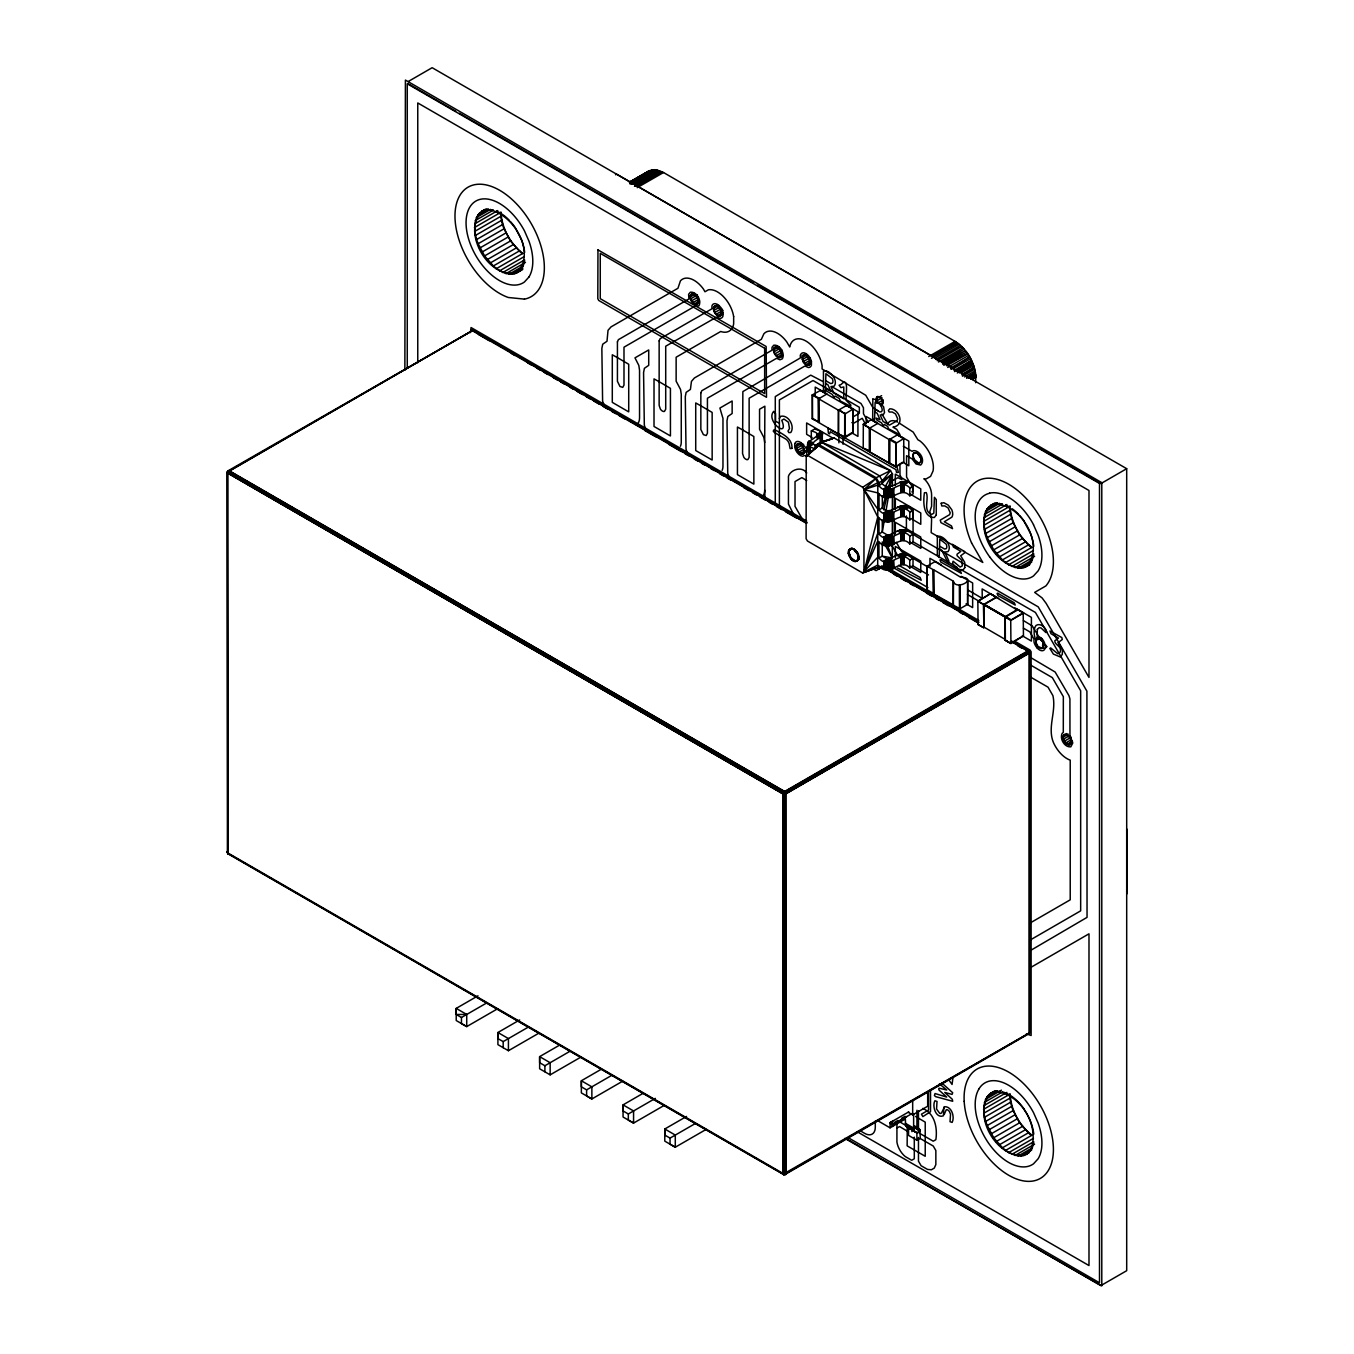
<?xml version="1.0" encoding="UTF-8"?>
<svg xmlns="http://www.w3.org/2000/svg" width="1354" height="1354" viewBox="0 0 1354 1354"><rect width="100%" height="100%" fill="white"/><g stroke="black" fill="none" stroke-linecap="round" stroke-linejoin="round"><path stroke-width="1.5" d="M497.544 1008.798L466.724 1026.603L461.46 1023.573L461.46 1017.497L456.213 1014.468L456.213 1008.391L477.979 995.816M818.628 398.668L818.899 422.33L812.4 418.86L812.298 394.911L820.541 390.375L826.685 394.116L818.679 398.804L838.363 410.194L838.329 433.872L818.645 422.482L818.544 398.668L812.298 394.911M819.525 398.313L812.417 394.776L812.4 418.86L819.492 421.991L818.645 422.482M818.391 422.33L818.425 398.651M838.363 410.194L846.453 405.574L852.935 409.128L845.082 413.901L844.811 437.579L852.935 432.874L851.48 432.942M845.048 437.579L845.302 413.833L838.617 410.042L838.583 434.025L844.676 437.562L844.71 413.867L839.192 409.703M851.514 409.263L852.969 409.348L852.817 433.145L852.935 409.128L820.185 390.358M863.209 448.191L863.327 424.174L869.843 428.05L869.81 451.728L863.26 447.937M869.522 451.745L869.336 428.033L863.192 424.445L871.333 419.74L877.595 423.514L869.59 428.186L889.273 439.593L889.239 463.271L869.556 451.864L869.708 428.067M877.714 557.306L877.815 482.718L875.564 478.808L818.493 445.754L806.222 456.112L806.104 538.689L807.441 541.008L862.583 572.945L877.697 567.512L877.714 557.306L862.583 572.945L877.697 567.512L863.937 572.183L864.055 489.606L862.718 487.288L807.576 455.35L806.222 456.112L809.557 453.895M878.949 568.968L878.949 565.837C889.053 578.733 900.156 556.883 909.736 567.986L909.753 560.184C900.156 549.064 889.07 570.931 878.966 558.034L878.983 541.769C889.053 554.48 900.224 532.951 909.77 543.919L913.053 542.006L913.07 513.945L911.834 510.272A4.671 2.708 60 0 0 907.739 507.902L906.825 508.698M909.77 543.919L909.77 536.116C900.19 524.997 889.104 546.864 879 533.967L879.017 517.702C889.087 530.413 900.241 508.884 909.786 519.851L913.087 517.956L913.104 510.153C902.847 496.579 891.914 517.736 882.317 508.004L882.334 495.801M909.786 519.851L909.803 512.049C900.258 501.082 889.104 522.627 879.034 509.899L879.034 493.635C889.104 506.311 900.275 484.834 909.82 495.784L913.121 493.888L913.138 486.086C902.881 472.512 891.947 493.668 882.351 483.937L882.351 480.805L879.474 475.813L821.167 442.047L814.99 445.601L814.99 448.733C792.987 441.979 831.458 436.09 811.317 430.927L814.617 429.032C837.212 435.497 802.956 441.455 816.648 445.889M882.266 541.905L882.249 556.139L878.966 558.034M882.3 519.868L882.283 532.071L879 533.967M903.71 462.154L895.789 466.961L889.493 463.423L889.476 439.61L895.993 443.283L903.846 438.527L897.245 434.989L889.273 439.593M889.578 463.068L889.612 439.39M888.952 559.964L892.303 557.983L892.32 545.374M892.337 534.864L892.354 520.156M892.354 511.761L892.388 497.053M892.388 486.543L892.404 473.951L890.458 470.6L834.064 437.934L821.167 442.047L890.458 470.6L882.351 480.805L879.051 482.718L879.051 485.849C889.172 498.729 900.258 476.879 909.837 487.999L909.82 495.784M896.043 466.91L896.213 443.215L895.789 466.961L895.874 442.436L890.103 439.102M871.553 419.825L903.744 438.459L903.846 462.273M927.693 1092.035L927.676 1106.218L912.664 1114.901L912.681 1100.7M806.713 522.779L473.274 330.291L471.023 330.63L473.612 330.393L807.052 522.898M733.665 316.599L733.648 324.012A23.289 13.438 60 0 1 720.717 331.493L676.137 357.219L676.137 381.168L680.537 389.478L681.265 394.369L681.265 441.963A15.029 8.683 60 0 1 680.419 446.261M808.05 451.17L808.152 442.318C805.376 447.514 811.503 462.526 810.064 445.889L813.365 443.977L809.303 445.348L809.303 453.15M808.456 452.185L808.693 441.319M809.675 453.421L809.692 445.618L813.365 443.977M811.3 438.73L811.317 430.927M817.054 438.154L817.071 434.262L820.372 432.349M820.355 443.892L820.372 438.053L817.071 436.14M821.116 437.528L821.116 443.367L820.744 437.782M821.455 441.133L821.455 437.24M821.726 442.758L821.743 433.5L822.149 441.963L822.284 434.482L817.647 434.837L821.996 433.822L821.98 442.436M822.149 441.963L822.166 434.177L817.647 434.837M822.352 442.995L822.284 434.482M883.874 568.68L883.891 560.894C892.963 558.305 903.727 548.184 913.036 558.288L913.019 566.074L909.736 567.986M883.908 544.613L883.925 536.827C889.629 535.625 894.672 531.699 900.596 529.837C908.449 528.669 914.221 536.167 920.872 538.858L1038.23 606.88L1086.907 691.183L1087.042 917.369L1030.648 950.406M883.942 520.562L883.959 512.76L887.242 510.864L884.873 513.2L884.856 520.985L884.399 512.98L887.242 510.864M883.976 496.495L883.993 488.692L887.276 486.797L884.907 489.132L884.89 496.918L884.433 488.912L887.276 486.797M884.314 568.9L884.331 561.098L887.175 558.982L882.249 556.139L892.303 557.983L887.293 545.019M884.788 569.12L884.805 561.335L887.175 558.982M885.279 569.306L885.296 561.521L887.682 559.185M885.313 545.239L885.33 537.453L887.716 535.118M885.347 521.188L885.364 513.386L887.75 511.05M885.381 497.121L885.398 489.319L887.767 486.983M886.464 569.611L886.481 561.808L888.224 559.354L887.632 569.797L887.022 561.927L888.224 559.354M887.005 569.729L887.022 561.927M887.039 545.662L887.056 537.86L888.258 535.287L887.665 545.73L887.056 537.86M887.073 521.595L887.09 513.809L888.292 511.22L887.699 521.662M887.107 497.527L887.124 489.742L888.326 487.152L887.733 497.612M888.275 521.713L888.918 511.253M888.309 497.646L888.952 487.186M888.833 545.78L888.85 537.995L889.46 545.764M888.867 521.713L888.884 513.928L889.493 521.696M888.901 497.646L889.527 489.826M890.729 497.51L890.746 489.708L889.527 487.135L890.153 497.612L890.746 489.708M891.22 569.611L891.237 561.808M891.254 545.544L891.27 537.758M891.287 521.476L891.304 513.691M891.321 497.409L891.338 489.623L889.527 487.135M891.846 497.29L892.404 489.319M891.761 569.492L892.303 561.521M891.795 545.425L892.337 537.453M891.829 521.358L892.371 513.386M890.475 558.965L893.268 561.115L892.811 569.137M890.509 534.898L893.301 537.047L892.828 545.07M893.369 488.912L892.895 496.935M893.826 520.545L893.843 512.743M893.86 496.478L893.877 488.676M900.799 516.517L900.816 508.732L897.516 506.819M900.833 492.45L900.85 484.664M901.189 556.629L901.172 564.432L900.732 556.849L897.448 554.937M901.256 508.512L901.239 516.297L901.849 505.651L902.424 516.111M901.29 484.444L901.273 492.23L901.882 481.601L902.458 492.044M901.764 564.279L901.781 553.786L902.356 556.443L902.356 564.246L900.562 553.904M901.815 540.229L901.815 529.719L902.39 540.178M903.981 564.652L903.998 556.866L907.298 554.954M904.015 540.584L904.032 532.799L907.332 530.886M904.049 516.517L904.066 508.732L907.366 506.819M908.568 1128.187L908.551 1135.397L916.895 1140.237L916.912 1133.01L905.691 1125.834L905.251 1117.27M911.902 1131.656L911.902 1128.051M913.611 1114.173L913.645 1129.473L914.712 1131.504M916.963 1110.246L916.929 1126.122L913.595 1128.051L905.251 1123.211M917.064 1127.408L919.975 1129.811L920.246 1138.308L916.895 1140.237M1005.345 639.545L1005.243 617.187L1017.345 610.112L990.316 593.729L977.842 601.176L978.062 624.465M996.324 597.165L983.613 604.51L983.816 627.799L977.774 624.296L983.579 627.697M984.155 627.224L983.935 604.696L995.918 597.689M1017.429 609.435L1023.489 612.939L1017.429 609.435L1004.956 616.865L1004.888 640.002L1010.93 643.505L1023.455 635.94L1023.201 612.77L1010.727 620.217L1010.93 643.505L1004.888 640.002L1010.693 643.404M877.764 1120.706L890.069 1127.831L890.086 1122.635L892.591 1121.197L892.574 1126.376L890.086 1122.635L908.839 1111.854M902.458 481.601L902.458 484.241L903.05 481.601M902.373 553.786L902.356 556.443L902.932 553.786M902.407 529.719L902.39 532.376L902.966 529.719M902.441 505.668L902.424 508.309L903.016 505.668M764.688 442.538L764.875 406.183L759.56 409.246L759.56 429.336L763.961 437.647L764.688 442.538L764.875 498.272M808.05 450.831L808.101 442.673L812.789 442.673L808.473 441.624L808.253 451.864L808.067 443.367L812.688 443.012L808.101 442.673M899.547 1121.738L907.248 1126.325L907.146 1145.856L925.222 1156.282L925.222 1122.144L915.592 1116.475M914.288 1137.191L914.305 1158.77L911.699 1160.276L905.284 1156.587A15.08 8.699 60 0 1 896.923 1142.116L896.923 1122.652M918.469 1137.495L918.469 1161.19L921.092 1165.709L927.507 1169.416L931.332 1169.788L934.277 1168.096L935.851 1164.575L935.851 1150.528L933.244 1146.026L920.195 1138.511M952.928 1077.818L952.065 1084.469L948.832 1079.883M918.452 1110.805L918.469 1132.672M888.85 559.371L888.207 569.848L887.632 561.995L888.85 559.371L888.799 569.848L889.426 562.028L890.035 569.797L889.426 559.32L890.644 561.91M903.88 438.594L902.424 438.662M953.351 581.475C956.584 591.106 978.857 577.87 960.528 577.176L935.208 561.656M953.351 605.17L960.071 608.758M967.721 580.375L967.619 604.409L967.619 580.714M895.316 485.527L895.316 474.154L920.771 488.862L920.771 500.235L909.871 493.888M895.316 557.78L895.316 546.407L920.771 561.098L920.771 572.488L909.854 566.192M808.676 449.122L808.981 440.998L808.101 450.476M821.184 438.814L821.438 433.178L817.461 434.532L820.795 432.603M521.527 268.752A35.001 20.208 60 0 1 517.533 272.425C489.065 280.616 460.834 231.703 482.142 211.122M1033.779 553.82A35.576 20.547 60 0 1 1030.631 562.689A35.001 20.208 60 0 1 1026.654 566.361C998.186 574.553 969.955 525.64 991.263 505.059M984.138 517.617L984.138 525.166A35.576 20.547 60 0 0 987.286 537.656L993.718 549.842L1002.468 559.896A35.542 20.513 60 0 0 1024.199 567.444M1026.654 1154.251C998.186 1162.426 969.955 1113.53 991.263 1092.949M1029.802 564.55L1026.23 566.598C1045.999 545.696 1020.814 502.08 993.311 504.23M1030.225 1150.798C1040.769 1127.594 1021.407 1094.049 996.036 1091.578M900.596 529.837L901.815 532.427L900.765 540.584L900.765 532.782L897.482 530.886M885.296 561.521L885.871 569.459L886.481 561.808M1029.802 652.543L783.898 794.51L227.81 473.155L229.401 470.837L785.32 792.039L786.132 1173.444L783.678 1174.612L783.069 793.089L1028.718 650.868L1029.886 652.882L1029.802 1032.51C1025.553 1037.689 1031.545 1029.362 1028.718 1034.168L1029.582 1032.831L1029.582 653.559L1027.551 650.986L1012.91 642.524M848.349 552.855C852.004 554.802 847.502 558.034 848.518 550.926C851.158 549.199 846.825 553.634 849.263 550.976L849.72 549.656M800.417 355.036L800.316 357.964L742.855 391.594L742.567 453.556L743.803 457.246A4.637 2.674 60 0 0 747.882 459.598L749.134 457.347L749.134 398.228L804.919 366.02L808.304 367.493A8.073 4.654 60 0 0 811.435 365.14L811.435 361.4M794.781 443.773L794.781 447.514A8.175 4.722 60 0 0 802.685 456.247L804.97 455.333L806.73 456.467L806.629 447.04M884.45 519.614L882.283 532.071L887.209 534.915L884.839 537.267L884.822 545.053L884.365 537.047L887.209 534.915M885.905 511.304L888.427 496.783M889.883 488.472L892.404 473.951L882.351 480.805M858.724 559.388L858.368 554.361L858.03 556.426M690.218 296.898L691.42 294.241L695.905 295.798L698.122 299.64L697.225 304.295L694.331 304.007L690.54 298.895L690.218 296.898L693.671 294.901M720.582 315.854L717.705 315.584L714.794 312.503L713.592 308.458L714.794 305.801L717.705 306.089L720.582 309.152L721.293 314.957M774.657 354.054A5.788 3.351 60 0 1 774.657 347.386L777.755 347.521L780.666 350.584L781.867 354.63L780.666 357.287L777.755 356.999L774.843 353.936L773.642 349.891L774.843 347.216M796.389 446.346L797.591 443.689L802.059 445.246L804.614 451.085L803.396 453.742L798.928 452.185L796.711 448.343L796.389 446.346L801.568 443.367M1035.928 639.173L1035.928 642.812L1038.163 646.67L1042.631 648.211M1063.161 737.151L1064.362 734.494L1068.814 736.051L1071.048 739.91L1070.168 744.565L1065.683 742.991L1063.465 739.149L1063.161 737.151L1068.323 734.173M812.298 418.792L813.72 418.657M227.15 851.649C228.047 850.43 226.49 853.325 228.978 854.086M888.884 535.304L888.241 545.78L887.665 537.927M779.329 418.538L780.479 416.389C788.214 414.138 795.17 426.121 790.821 432.501L788.857 432.62L787.977 431.114L789.484 428.575L788.434 422.245L783.966 419.029L781.783 420.282C789.297 439.322 766.449 421.619 773.066 412.208L773.693 411.345L775.537 413.63L775.537 421.382L779.329 423.04M883.756 509.815L887.124 495.869M889.036 487.897L892.404 473.951L879.051 485.849M881.572 404.677L883.603 406.792L884.517 412.462L883.383 414.612L880.185 414.984L883.079 421.466L889.443 425.139L897.076 420.755L897.702 418.945L895.519 413.918L892.184 411.988L889.223 412.039L888.359 410.533L889.764 408.806C899.361 408.57 905.454 425.41 892.946 427.153L896.72 429.336L900.004 434.752L888.444 428.744L887.699 426.408L884.314 424.462L883.4 425.867L881.454 422.803L877.003 420.248L876.156 418.047L880.083 419.74L877.172 413.258L875.141 412.073M944.246 1114.427L946.209 1109.789A3.453 1.997 60 0 1 949.459 1111.651L950.525 1114.139L950.034 1121.704L952.133 1122.415C954.892 1116.881 951.794 1106.404 944.618 1106.692L941.978 1111.989A4.502 2.59 60 0 1 939.727 1113.377L936.562 1109.028L937.019 1101.462L934.937 1100.751C931.857 1106.083 935.986 1118.895 943.45 1115.781L943.84 1107.132M852.021 548.387L848.569 550.807M858.554 559.727L857.488 560.641L858.774 555.614M858.182 558.559L859.028 558.068M858.351 560.031L853.934 561.25L849.144 555.952M858.859 559.033L857.894 559.879M883.214 402.358L879.761 404.338L876.901 400.801L876.901 397.01L879.761 396.756L882.605 400.293L882.605 404.084L880.354 405.371L881.488 407.046A4.671 2.708 60 0 1 881.488 411.684L879.863 411.971L875.141 409.23M885.888 495.987L882.317 508.004L879.034 509.899M888.258 487.965L892.404 473.951L885.364 486.391M1010.676 620.335L983.935 604.696L1010.879 619.929M877.747 533.256L863.937 572.183L877.697 565.109M848.603 550.689L852.394 548.404L850.684 548.861M848.518 551.061L849.398 550.333M858.047 559.253L858.995 558.491M227.76 473.68L227.066 472.732L784.508 794.561L784.508 1173.833L783.34 1174.51L783.898 794.51L782.917 793.647L783.069 1174.256L1029.582 1032.831L784.068 1174.561L227.81 853.409L227.15 472.377L228.234 470.718L472.884 330.325L806.307 522.83M877.731 541.041L863.937 572.183L877.764 516.974L864.055 489.606L875.564 478.808L862.718 487.288M844.964 413.055L844.913 413.884M844.574 437.494L849.838 433.889M895.502 466.893L902.39 462.34M927.202 589.785L933.718 593.644L933.803 569.899L953.47 581.255L953.402 605.289M903.084 492.128L903.084 484.326L904.252 481.719M904.235 505.787L903.05 508.376L903.05 516.179M904.201 529.854L903.016 532.444L903.016 540.246M904.167 553.921L902.983 556.511L902.983 564.313M983.867 626.919L983.563 604.764M1005.21 639.274L1004.922 617.136M903.084 484.326L904.844 481.821M904.81 505.888L903.05 508.376L903.575 516.297L903.592 508.512L905.386 506.024M904.777 529.956L903.016 532.444L903.541 540.364L903.558 532.562L905.352 530.091M904.743 554.006L902.983 556.511L903.507 564.432L903.524 556.629L905.318 554.158M888.326 487.152L886.565 489.606L886.548 497.409L885.973 489.471M888.292 511.22L886.531 513.674L886.515 521.476L885.939 513.521M888.258 535.287L886.498 537.741L886.498 545.544L885.905 537.589M615.495 174.768L616.442 174.091L950.44 366.731L951.507 369.151M903.626 492.247L903.626 484.444L905.42 481.956M645.486 174.124L646.197 173.194L635.669 179.253M849.212 549.656L851.192 548.472M850.566 548.742L851.395 548.404L850.058 549.081M848.89 550.13L849.889 549.318M479.993 212.73L478.165 214.812A35.576 20.547 60 0 0 475.034 223.681L475.034 231.229M987.286 508.749L989.097 506.667M989.097 1094.54L987.286 1096.638A35.576 20.547 60 0 0 984.138 1105.507L984.138 1113.039M1028.397 1152.897L1030.631 1150.561M721.496 314.839L720.379 315.973A5.788 3.351 60 0 1 714.59 312.639A5.788 3.351 60 0 1 714.59 305.953A5.788 3.351 60 0 1 720.379 309.304L721.597 313.333M802.127 356.068L804.564 354.68L807.695 356.491L809.912 360.333L809.032 364.988L806.121 364.7L802.33 359.589L802.008 357.591L805.461 355.594M784.508 794.561L1029.158 653.305L1029.158 1033.576L784.931 1174.561L227.387 852.681L227.387 472.055L472.884 330.325L227.15 472.377L784.508 794.561L1028.989 652.763L1029.582 653.559L1027.991 650.8L1011.489 641.288M907.383 482.769L904.1 484.664L904.083 492.45L903.626 484.444L905.961 482.126M905.928 506.193L903.592 508.512L906.926 506.582M905.894 530.26L903.558 532.562L906.892 530.65M905.86 554.328L903.524 556.629L906.858 554.7M816.242 447.057L807.576 455.35L818.493 445.754M857.505 560.81C855.406 563.687 849.195 554.649 849.212 556.105M879.372 568.714L882.605 566.04M646.992 172.381L654.304 169.673L663.511 172.517L955.044 341.377C967.23 349.061 975.32 363.143 975.879 377.529L972.358 379.543M1058.32 642.507L1062.264 639.528L1061.824 637.548L1049.959 630.998L1051.026 633.74L1058.489 638.056L1054.8 640.797C1054.58 645.232 1062.856 646.484 1059.962 652.493L1057.779 653.762L1050.721 647.923L1049.841 648.431L1053.378 654.067L1060.199 656.944L1062.281 654.473L1062.416 649.734L1058.32 642.507L1058.913 646.18M1026.23 1154.488L1028.82 1152.66M951.151 369.303L969.769 356.965L950.474 368.068M954.553 371.622L971.563 360.367L954.028 370.471M958.717 371.114L972.358 362.11L956.567 371.199M959.377 372.875L973.069 363.854L957.278 372.942M962.22 375.278L974.288 367.391L962 374.449M966.773 378.189L975.472 372.587L966.688 377.631M911.919 491.959L912.985 490.436L912.105 486.628M408.011 81.646L432.146 67.7L1126.697 468.687L1126.697 1270.695L1100.836 1285.623L846.775 1138.951M485.291 209.311L481.736 211.359L484.597 210.056M479.57 212.967L486.695 208.855M477.759 215.049L488.439 208.888M476.303 217.605L490.537 209.396M475.254 220.584L493.042 210.31M474.611 223.918L497.747 210.564M474.408 227.574L501.098 212.172M474.611 231.466L501.302 216.065C503.214 230.654 511.169 244.431 522.847 253.384L496.173 268.786M475.254 235.545L501.945 220.143M476.303 239.726L502.994 224.324M477.759 243.957L504.45 228.555M479.57 248.154L506.261 232.753M481.736 252.233L508.41 236.832M484.19 256.16L510.881 240.741M486.915 259.833L513.606 244.414M489.86 263.201L516.551 247.782M492.941 266.196L519.631 250.778M499.44 270.918L524.337 256.549M502.706 272.56L524.049 260.239M505.905 273.677L525.47 262.371M509.002 274.253L523.236 266.027M511.947 274.27L522.627 268.109M514.672 273.745L522.847 269.023M522.458 269.581L517.126 272.662C536.049 252.453 514.063 215.066 489.86 209.785M690.54 295.257L693.976 293.276M690.54 298.895L697.428 294.918M691.42 300.943L698.309 296.966M692.774 302.754L697.936 299.759M694.331 304.007L699.493 301.028M695.905 304.565L699.358 302.568M713.896 306.833L717.349 304.836M713.592 308.458L718.771 305.479M713.896 310.455L719.076 307.476M714.794 312.503L721.682 308.526M716.114 314.314L723.019 310.32M717.705 315.584L722.867 312.588M719.262 316.125L722.697 314.128M773.963 348.249L777.416 346.252M773.642 349.891L778.821 346.895M773.963 351.871L779.142 348.892M774.843 353.936L781.749 349.941M776.197 355.73L781.376 352.751M777.755 356.999L781.207 355.002M779.329 357.541L782.781 355.56M805.765 353.969L802.33 355.95L803.024 361.755A5.788 3.351 60 0 0 808.812 365.106A5.788 3.351 60 0 0 808.812 358.421A5.788 3.351 60 0 0 803.024 355.087M802.33 359.589L807.492 356.593M803.227 361.636L810.132 357.659M804.564 363.447L809.726 360.452M806.121 364.7L809.574 362.703M807.695 365.258L811.148 363.261M876.461 398.635L881.623 395.656M876.901 400.801L882.08 397.805M796.711 448.343L803.599 444.366M852.715 417.1L859.35 413.258L859.35 407.266L813.026 380.525L779.396 399.938L779.396 506.362M878.12 402.883L883.282 399.904M797.591 450.391L802.77 447.412M798.928 452.185L804.09 449.206A5.788 3.334 60 0 0 797.794 443.655A5.788 3.334 60 0 0 797.794 451.153A5.788 3.334 60 0 0 804.073 452.828L804.073 449.206M800.502 453.455L805.681 450.476M802.059 453.996L805.512 452.016M838.329 433.872L844.93 436.733M889.239 463.271L895.84 466.131M817.867 443.943L876.19 477.725L890.458 470.6M892.066 480.805L897.939 477.708L901.849 479.587L900.004 474.797L899.919 464.591M903.626 484.444L906.96 482.515M909.837 487.999L913.138 486.086M909.803 512.049L913.104 510.153M852.648 548.455L850.82 548.878M851.429 548.861L853.68 548.81M853.68 549.775L855.068 549.707L852.851 549.301M848.433 553.329L849.212 551.146M848.467 553.684L849.178 552.364M848.518 553.871L849.296 553.211M855.322 549.91C853.291 549.826 856.693 553.566 857.37 552.347L856.896 551.687M854.611 550.503L855.44 550.029M855.153 551.01L856.439 551.078L855.271 551.18M849.601 554.395L848.89 555.242L849.635 554.548M855.846 551.857L856.202 550.79M857.15 552.026L856.388 552.652L857.979 553.464M849.72 557.103L850.21 555.952M856.693 553.109L857.742 552.991M849.923 557.476L850.972 557.306L850.041 557.645M857.065 553.803L857.911 553.329L857.522 554.852M850.261 557.95L851.175 557.611M851.548 559.574L852.394 559.084L850.684 558.593M857.641 555.208L858.487 554.717M851.175 559.168L852.14 558.813M858.368 554.361L857.776 555.512M851.412 559.405L852.258 558.914M851.666 559.693L852.631 559.337M852.038 559.997L852.885 559.524M852.174 560.133L853.68 560.184L852.851 560.658M852.478 560.353L853.545 560.048L852.58 560.454M859.028 557.103L858.182 557.594L858.995 556.799M854.222 560.488L853.257 560.894L853.849 560.268M854.103 561.284L855.169 560.894L853.799 561.165M854.34 561.385L855.305 560.928M854.729 561.504L855.965 561.064M857.861 559.997L858.808 559.151L855.474 561.555M909.77 536.116L913.07 534.221M882.233 567.055L876.072 570.626L872.416 568.511M994.395 503.248L990.84 505.296L996.442 503.468L1002.468 504.06M988.691 506.904L995.816 502.791M986.863 508.986L997.543 502.825M985.424 511.541L999.658 503.333M984.375 514.52L1002.163 504.247M909.753 560.184L913.036 558.288M983.732 517.854L1006.868 504.5M983.512 521.51L1010.202 506.091M983.732 525.403L1010.422 510.001C1012.335 524.59 1020.29 538.367 1031.968 547.321L1005.277 562.722M984.375 529.482L1011.066 514.063M934.971 561.656L927.084 566.209L933.718 569.949M985.424 533.662L1012.115 518.26M986.863 537.893L1013.554 522.492M988.691 542.091L1015.382 526.672M990.84 546.17L1017.531 530.768M1126.697 468.687L1100.836 483.632L757.208 285.237M993.311 550.079L1020.002 534.678M996.036 553.752L1022.727 538.35M933.329 569.966L933.803 593.594M998.981 557.137L1025.655 541.718M1002.062 560.133L1028.752 544.714M1008.544 564.855L1033.457 550.469M1011.81 566.497L1033.17 554.175M1015.026 567.614L1034.591 556.308M933.465 593.78L953.47 604.95M1018.123 568.189L1032.357 559.964M1021.068 568.206L1031.731 562.045M1023.793 567.681L1029.125 564.601M967.738 604.273L959.851 608.826L960.071 585.063M977.808 601.43L990.4 593.729L996.375 597.232M1010.676 620.471L1023.489 613.091M1010.643 643.184L1023.455 635.805M1037.333 639.816L1040.786 637.836M228.234 470.718L783.678 792.039L1027.991 650.8L1028.38 651.714L783.34 792.547L228.234 472.055L228.234 470.718L229.401 470.837M1011.895 641.254L1028.38 650.766L1029.802 653.237L1028.718 652.222L785.658 792.547L783.34 792.547M461.46 1017.497L486.678 1002.959M519.682 1019.951L497.917 1032.51L497.917 1038.586L503.18 1041.615L503.18 1047.691M528.382 1027.077L503.18 1041.615M508.427 1050.721L508.427 1038.586L497.917 1032.51L497.917 1044.645L508.427 1050.721L539.264 1032.933M1063.465 735.527L1066.918 733.529M1063.465 739.149L1068.644 736.17L1069.965 737.964A5.788 3.351 60 0 1 1069.948 744.666L1068.611 744.92A5.788 3.351 60 0 1 1062.958 737.287A5.788 3.351 60 0 1 1068.611 736.187M1064.362 741.197L1071.251 737.219M1065.683 742.991L1070.862 740.012M1067.257 744.26L1072.436 741.281M1068.814 744.802L1072.266 742.821M559.591 1045.119L539.637 1056.628L539.637 1062.704L544.9 1065.75L544.9 1071.809M570.102 1051.195L544.9 1065.75M550.147 1074.856L550.147 1062.704L539.637 1056.628L539.637 1068.78L550.147 1074.856L580.984 1057.051M601.311 1069.237L581.357 1080.763L581.357 1086.822L586.604 1089.868L586.604 1095.945L591.867 1098.974L622.688 1081.169M611.822 1075.313L586.604 1089.868M643.015 1093.355L623.06 1104.881L623.06 1110.957L628.324 1113.987L628.324 1120.063L633.57 1123.092L664.408 1105.287M655.336 1098.382L628.324 1113.987M686.546 1116.441L664.78 1128.999L664.78 1135.075L670.044 1138.105L670.044 1144.181L675.291 1147.21L706.128 1129.422M1030.749 922.633L1070.219 899.835L1070.219 760.153A23.323 13.455 60 0 1 1053.327 742.28C1047.251 727.03 1056.492 711.679 1052.921 695.651L1048.03 687.172L1030.225 676.898M695.245 1123.566L670.044 1138.105M1029.937 940.167L1080.661 910.853L1080.661 690.777L1035.438 612.465L960.883 569.509M1030.648 967.501L1088.988 933.82L1088.988 1265.55L857.42 1131.876M894.368 1122.483L897.956 1120.418M901.527 1118.353L905.098 1116.288L905.081 1119.166L890.069 1127.831M906.774 1116.525L893.64 1124.125L912.647 1113.208M916.912 1133.01L920.263 1131.081L915.084 1127.425M994.395 1091.121L990.84 1093.186L993.718 1091.866M988.691 1094.777L995.816 1090.664M986.863 1096.875L997.543 1090.698M985.424 1099.431L1001.435 1090.173M984.375 1102.393L1002.163 1092.119M983.732 1105.744L1006.868 1092.39M983.512 1109.383L1010.202 1093.981C1010.761 1110.026 1019.359 1125.445 1031.968 1135.194L1005.277 1150.595M983.732 1113.276L1010.422 1097.874M984.375 1117.355L1011.066 1101.953M985.424 1121.552L1012.115 1106.133M986.863 1125.766L1013.554 1110.365M988.691 1129.964L1015.382 1114.562M990.84 1134.043L1017.531 1118.641M993.311 1137.969L1020.002 1122.551M996.036 1141.642L1022.727 1126.223M998.981 1145.01L1025.655 1129.608M1002.062 1148.006L1028.752 1132.604M1008.544 1152.728L1033.457 1138.359M1011.81 1154.37L1033.17 1142.048M1015.026 1155.487L1034.591 1144.181M1018.123 1156.062L1032.357 1147.853M1021.068 1156.096L1031.731 1149.918M1023.793 1155.571L1029.125 1152.474M629.492 182.147L648.786 171.044M629.441 182.468L649.768 170.536L629.745 182.011M629.779 182.265L651.934 169.876L629.999 182.215M630.287 182.841L653.102 169.724M629.728 183.805L654.304 169.673M630.981 183.873L655.539 169.741M632.25 184.059L656.808 169.91L631.066 183.89M633.554 184.347L658.112 170.215L632.335 184.076M634.874 184.77L659.449 170.638M660.786 171.146L634.467 186.293L662.14 171.772L637.582 185.921M637.192 187.664L663.511 172.517M928.726 356.525L955.044 341.377M931.84 356.356L956.415 342.223M931.45 358.302L957.752 343.154L931.924 356.407M934.548 358.319L959.106 344.187M960.426 345.321L935.868 359.453L961.746 346.522L937.171 360.655M963.016 347.826L938.44 361.958L964.251 349.197L941.453 362.313M942.655 363.752L965.47 350.635L941.605 362.517M943.806 365.258L966.604 352.125L942.807 363.955M946.666 365.8L967.721 353.699L945.786 364.565M947.715 367.425L968.77 355.307M953.148 368.745L970.7 358.641M961.442 372.688L973.729 365.631M962.474 376.209L974.762 369.134M964.623 376.937L975.151 370.878M968.669 378.308L975.692 374.279L975.692 382.725M970.564 378.951L975.828 375.921M896.923 1128.068L899.547 1126.562L907.248 1131.132M473.274 330.291L471.294 330.393M472.461 331.053L473.612 330.393M782.917 1173.901L783.898 1173.783M1028.38 1033.322L1029.802 1032.51M783.678 1174.612L785.1 1173.783L785.1 794.51L786.082 793.647L785.658 1174.51L783.678 1174.612L227.98 853.782L227.066 852.004L228.234 854.019M818.29 443.706L834.064 437.934M877.815 482.718L864.055 489.606L877.781 509.189M817.461 434.532L821.116 432.891M809.303 445.348L813.026 443.689L808.727 444.721L808.964 452.862L808.981 445.06L813.026 443.689M784.491 1174.392L785.658 1174.51L785.1 1173.783M877.815 485.121L864.055 489.606L877.798 492.907M821.167 442.047L832.084 439.001M845.742 405.929L846.927 405.641M869.251 427.999L870.436 427.712M896.653 435.328L897.837 435.04M870.402 451.39L866.154 449.257M484.19 210.293L487.322 209.531M993.311 1092.103L999.387 1091.375M808.27 444.061L812.738 443.367L808.473 444.383L808.727 452.524M845.827 435.616L846.673 435.531M897.431 567.969L921.211 580.24L920.145 577.481L898.667 565.261M817.782 435.193L822.369 434.871M895.756 443.283L895.874 442.436M959.614 585.131L959.698 608.826M855.559 561.03L856.557 561.081L854.831 561.521M808.067 443.029L812.688 443.012M783.678 792.039L785.32 792.039M784.931 791.633L228.572 470.617L228.572 471.564M783.069 793.089L785.929 793.089M456.213 1014.468L466.724 1014.468L466.724 1026.603L456.213 1020.527L456.213 1008.391L466.724 1014.468M486.915 209.768L493.364 210.124M855.677 561.047L856.303 561.081M822.284 435.886L817.698 435.548L822.166 436.242L822.233 441.81M471.632 330.291L805.884 522.999M808.321 441.979L812.789 442.673M881.386 404.778L877.917 403.001A4.621 2.674 60 0 1 876.258 398.753A4.621 2.674 60 0 1 877.917 396.434L881.183 398.313A4.621 2.674 60 0 1 882.791 402.544A4.621 2.674 60 0 1 881.132 404.863M851.869 422.617L853.832 423.142L862.227 418.301L865.223 423.667M918.655 463.034L914.187 459.412L912.985 455.367L914.187 452.71L917.081 452.998L920.889 458.126L920.889 461.748L918.435 463.153A5.788 3.351 60 0 1 912.782 455.503A5.788 3.351 60 0 1 918.435 454.402L919.789 456.196A5.788 3.351 60 0 1 919.772 462.882M890.086 1122.635L892.591 1123.515M825.923 388.598L830.865 391.323L827.954 384.841L825.923 383.656M978.096 600.787L983.563 604.629M977.808 601.294L983.613 604.51M910.785 1128.288L914.305 1130.268M909.854 542.108L920.771 548.404L920.771 537.013L895.316 522.322L895.316 533.696M983.935 604.696L1005.379 616.916L984.104 604.409M408.113 83.694L455.638 111.13M459.294 113.228L753.552 283.138M825.923 380.812L830.645 383.554L832.27 383.267A4.671 2.708 60 0 0 832.27 378.629L825.923 373.721L825.297 392.135L823.452 389.85L823.452 370.878C828.682 369.1 838.837 379.763 834.166 386.195L830.95 386.567L833.861 393.049L843.779 398.787L843.779 386.956L840.885 387.633L839.091 385.247L841.156 384.451C849.72 375.109 845.184 397.077 846.25 400.479L850.769 404.897L850.769 406.318L840.326 401.004L839.243 398.448L835.096 396.045L834.182 397.45L832.236 394.386L825.923 390.612M899.174 423.04L913.171 432.078L917.894 439.762L920.111 441.049A23.357 13.489 60 0 1 933.058 470.938L930.587 476.371L926.034 478.994L923.834 478.774L925.104 479.807A15.012 8.666 60 0 1 931.603 494.87L931.603 506.244L929.826 511.592L931.603 518.954L931.163 532.63L957.887 548.065M823.012 381.557L810.724 375.143L775.283 396.587L775.283 505.144M832.05 386.77L860.975 403.475L863.463 407.757L863.463 413.715L868.32 422.296M826.735 393.726L815.226 387.092L815.226 395.3M846.436 405.1L857.928 411.734L857.928 436.394L851.361 432.603M877.629 423.108L866.12 416.473L866.238 423.785M897.33 434.482L908.822 441.116L908.822 465.776L903.186 462.391M832.084 437.647L806.629 422.956L806.629 434.329L812.078 437.477M963.219 551.146L982.818 562.469L971.597 543.005M939.794 546.271L944.517 548.996L946.141 548.708A4.688 2.708 60 0 0 946.141 544.071L939.794 539.18L939.168 557.594L937.323 555.309L937.323 536.336C942.773 534.61 952.776 545.29 948.037 551.653L944.838 552.009L948.951 561.199L948.054 562.909L941.825 550.299L939.794 549.115M957.244 567.411L912.698 541.566M941.436 564.957L929.944 558.322L930.029 566.26M961.154 576.347L972.646 582.982L972.646 607.624L966.079 603.833M998.558 598.417L982.141 588.922L982.242 598.35L968.008 590.073M1014.992 607.895L1031.409 617.373L1031.409 641.085L1022.287 635.805M1023.404 620.572L1032.256 625.903L1038.535 636.228L1041.92 638.648M928.522 567.36L901.764 551.789L896.213 542.243M979.077 601.261L967.467 594.474M1023.404 628.154L1029.819 631.861L1033.914 638.953L1034.016 641.999A8.073 4.654 60 0 0 1037.198 648.007M928.522 574.942L912.342 565.549M893.403 567.648L927.913 587.568M806.696 521.121L471.057 327.533L470.43 332.61M890.915 569.729L978.79 620.471M1015.415 641.61L1030.055 650.072L1031.122 651.782L1031.122 1035.505L1026.4 1033.864M853.866 548.912L855.186 549.826M890.678 570.829L914.255 584.437M917.894 586.536L930.587 593.864M934.226 595.963L937.848 598.062M943.298 601.193L946.92 603.292M889.493 570.491L977.419 621.266M1014.061 642.405L1028.718 650.868M887.31 569.323L978.908 622.214M881.42 566.192L978.519 622.248M880.997 566.378L978.096 622.434M478.385 334.404L489.353 340.751M511.304 353.411L514.96 355.527M527.755 362.923L531.428 365.021M536.912 368.186L540.568 370.302M544.223 372.418L547.879 374.533M553.363 377.698L557.019 379.814M560.674 381.913L564.33 384.028M569.831 387.193L573.487 389.309M577.142 391.424L582.626 394.589M586.282 396.705L589.938 398.804M593.594 400.919L599.077 404.084M602.733 406.2L608.217 409.365M611.89 411.481L615.545 413.596M619.201 415.712L624.685 418.877M644.792 430.487L655.776 436.817M668.571 444.214L681.367 451.61M685.022 453.708L688.695 455.824M694.179 458.989L697.835 461.105M701.49 463.22L705.146 465.319M710.63 468.501L714.286 470.6M719.769 473.765L723.425 475.88M727.098 477.996L730.754 480.111M743.549 487.491L749.033 490.673M752.689 492.771L756.344 494.887M760 497.003L765.484 500.168M769.157 502.283L772.812 504.399M776.468 506.498L781.952 509.663M785.608 511.778L796.575 518.108M893.505 574.079L897.16 576.178M900.816 578.293L906.3 581.458M909.956 583.574L913.611 585.69M926.424 593.069L931.907 596.251M935.563 598.35L939.219 600.465M942.875 602.581L948.359 605.746M959.326 612.076L962.999 614.191M968.482 617.356L977.622 622.637M1017.853 645.858L1021.508 647.974M1030.055 657.164L1055.138 672.024L1068.966 695.668L1069.914 698.901L1069.965 737.964M1030.512 665.017L1052.346 677.626L1063.347 696.684L1063.296 732.463L1062.213 733.259C1059.42 738.675 1064.498 747.594 1070.811 746.833L1072.808 742.957L1069.931 735.628M922.7 1108.418C934.835 1113.428 937.662 1127.967 935.851 1139.696L933.244 1141.202L920.195 1133.687M914.982 1126.917L919.975 1129.811L914.035 1125.953M861.042 1131.267L864.664 1133.366A15.029 8.683 60 0 0 875.293 1127.222L875.293 1121.197M848.603 1137.919L1099.499 1282.78L1099.499 483.446L407.266 83.796L407.266 367.154M844.845 1138.409L1101.784 1285.86L1101.784 482.65L405.405 80.072L404.863 370.302M228.234 852.681L227.81 851.581M984.189 604.307L1010.964 619.827M983.867 627.054L1005.514 639.596M914.39 1125.953L919.4 1128.847M913.578 1127.222L920.263 1131.081M905.301 1124.649L913.645 1129.473M905.691 1125.834L914.035 1130.658M906.368 1126.663L907.84 1127.527M916.76 1132.672L908.162 1127.611L916.184 1132.35M908.145 1112.26L912.664 1114.901M912.968 519.699L920.771 524.32L920.771 512.929L895.316 498.238L895.316 509.612M806.73 472.952C801.923 465.878 790.888 469.466 788.451 476.202L788.451 504.128L794.409 516.043M903.287 446.228L912.207 451.373L913.121 450.679C919.586 449.68 925.797 460.495 920.652 465.048L916.066 463.965L912.207 458.955L906.571 455.706L906.571 477.031L911.208 485.138M806.73 480.552L801.856 477.607L795.018 481.567L795.018 506.362L803.074 520.308M877.832 410.719L872.941 407.706L865.765 395.283L822.081 368.965L822.098 365.732A23.323 13.472 60 0 0 805.935 341.039A23.323 13.472 60 0 0 789.737 346.996L786.725 341.851A23.323 13.455 60 0 0 763.842 333.863L761.371 339.312L694.433 377.969L691.454 381.388L690.422 389.427L686.123 392.389L685.293 396.688L686.021 449.173A15.029 8.683 60 0 0 687.392 452.828M806.73 448.868L802.685 444.18A8.175 4.722 60 0 0 794.73 443.74M890.543 510.83L893.335 512.98L892.861 521.002M939.405 1083.792L946.7 1090.004L939.134 1088.176A1.76 1.015 60 0 0 939.134 1090.173L946.7 1097.079L935.039 1093.541L934.429 1095.555L935.614 1096.638L952.708 1101.276L952.302 1099.296L944.787 1092.441L952.065 1094.404L952.708 1092.746L941.673 1082.861M821.099 440.676L821.438 433.178M855.982 550.536L854.729 550.638M851.04 558.982L852.004 558.677M774.64 354.054L775.994 355.848A5.788 3.351 60 0 0 781.647 354.748A5.788 3.351 60 0 0 775.994 347.115M881.962 414.07L887.733 423.937A15.029 8.683 60 0 1 897.533 422.093M900.088 481.804L901.866 484.292L901.866 492.094M900.055 505.871L901.849 508.359L901.849 516.162M900.021 529.939L901.815 532.427M899.987 554.006L901.781 556.494M1024.199 521.595L1030.631 533.781A35.576 20.547 60 0 1 1033.779 546.271M1024.199 1109.468L1026.654 1113.377A35.001 20.208 60 0 1 1032.086 1125.885A35.576 20.547 60 0 1 1033.779 1134.144M898.074 556.139L891.575 544.968M836.89 433.212L838.905 436.665L838.905 442.843M876.19 477.725L879.051 482.718M884.28 543.479L892.303 557.983M900.664 481.702L901.866 484.292M900.63 505.77L901.849 508.359M890.712 513.775L889.493 511.203L890.103 521.662L889.493 513.894M890.678 537.843L889.46 535.253L890.069 545.73L889.46 537.961M227.98 853.782L227.81 471.327L227.066 472.732L227.963 470.955L227.98 472.597M1033.525 524.827L1038.095 535.101A47.119 27.198 60 0 1 1038.095 570.914L1033.525 575.924A47.288 27.3 60 0 1 1012.572 576.533A47.204 27.249 60 0 1 989.588 556.714M1013.147 1110.602L1019.579 1122.788L1028.346 1132.841A35.509 20.496 60 0 0 1031.562 1135.431M987.286 1125.529L993.718 1137.732L1002.468 1147.769A35.542 20.513 60 0 0 1024.199 1155.334M478.165 243.72L484.597 255.923L493.364 265.959A35.542 20.513 60 0 0 515.079 273.508M1028.38 650.766L1028.718 652.222M1043.832 645.553L1042.631 641.508L1038.163 637.903L1035.725 639.291L1036.622 644.995A5.788 3.351 60 0 0 1043.308 647.314M1045.254 646.62L1045.034 644.622A8.175 4.722 60 0 0 1041.92 638.58M885.398 489.319L885.973 497.273M885.364 513.386L885.939 521.324M885.33 537.453L885.905 545.391M893.301 537.047L893.792 544.613L893.792 536.81M893.268 561.115L893.758 568.68L893.758 560.861M883.993 488.692L884.433 496.715M883.959 512.76L884.399 520.782M883.925 536.827L884.365 544.85M1009.796 506.328L1010.016 510.238A35.576 20.547 60 0 0 1013.147 522.729L1019.579 534.915L1028.346 544.951A35.509 20.496 60 0 0 1031.562 547.558M1009.796 1094.218L1010.016 1098.111A35.509 20.496 60 0 0 1013.063 1110.466M500.675 212.409L500.895 216.301M820.372 438.053L820.642 443.706M821.996 436.58L822.115 442.183L822.166 436.242M1126.833 829.02L1126.934 893.826M959.495 585.114L959.495 608.809M953.131 581.441L953.131 605.136M933.194 569.932L933.194 593.627M930.52 1090.545L930.52 1111.702L922.853 1116.61L921.448 1114.19L928.539 1110.077L928.539 1091.375M906.401 515.908L906.401 528.602M902.458 1118.641L902.458 1119.775M900.732 556.849L900.732 564.652M894.3 494.464L894.3 509.256M894.3 519.834L894.3 534.644M889.426 562.028L889.426 569.831M885.871 561.656L885.871 569.459M843.017 438.053L843.017 444.23M417.76 362.72L417.76 102.955L1088.988 490.486L1088.988 677.423L1046.185 603.444L1042.055 597.876L1034.659 592.392L1045.847 585.943A63.147 36.456 60 0 0 1038.213 514.114A63.147 36.456 60 0 0 979.331 480.061A63.147 36.456 60 0 0 971.597 543.005M979.01 1088.785A47.322 27.317 60 0 1 989.571 1081.084A47.221 27.266 60 0 1 1033.525 1112.649L1038.095 1122.991A47.119 27.198 60 0 1 1038.095 1158.804L1033.525 1163.814A47.221 27.266 60 0 1 989.571 1144.604A47.322 27.317 60 0 1 979.01 1124.683A47.119 27.198 60 0 1 979.01 1088.87M800.468 355.154A8.073 4.654 60 0 1 805.952 353.563A8.073 4.654 60 0 1 811.435 361.484M989.571 493.279A47.322 27.317 60 0 0 979.01 500.997A47.119 27.198 60 0 0 979.01 536.81A47.322 27.317 60 0 0 989.571 556.714M989.537 493.127A47.288 27.3 60 0 1 1033.542 524.709M1036.622 638.276A5.788 3.351 60 0 1 1041.091 639.833A5.788 3.351 60 0 1 1043.612 645.655M1045.034 648.363A8.073 4.654 60 0 1 1041.92 650.732A8.175 4.722 60 0 1 1037.13 647.974M522.441 253.621A35.509 20.496 60 0 1 519.225 251.015L510.475 240.978L504.026 228.792A35.509 20.496 60 0 1 500.811 216.183M1002.586 1091.899A35.576 20.547 60 0 1 1024.369 1109.468M1033.779 1141.76A35.576 20.547 60 0 1 1030.631 1150.629M987.134 1125.36A35.542 20.513 60 0 1 984.003 1112.886M984.138 517.55A35.576 20.547 60 0 1 987.286 508.681M1005.802 505.059A35.576 20.547 60 0 1 1009.085 506.701M1012.386 508.867A35.576 20.547 60 0 1 1018.699 514.469M1019.697 515.552A35.576 20.547 60 0 1 1024.369 521.527M478.03 243.551A35.542 20.513 60 0 1 474.899 231.06M496.698 211.207A35.576 20.547 60 0 1 509.595 220.6M510.593 221.701A35.576 20.547 60 0 1 515.265 227.658L521.527 239.844A35.576 20.547 60 0 1 524.658 252.335M524.658 259.951A35.576 20.547 60 0 1 521.527 268.82M729.112 476.913A15.029 8.683 60 0 1 727.741 473.257L726.996 420.772L727.843 416.473L732.142 413.512L732.142 400.987L719.905 408.062L722.968 418.454L722.968 466.047A15.029 8.683 60 0 1 722.139 470.346M764.688 490.131A15.029 8.683 60 0 1 761.473 497.07M604.883 406.42A15.029 8.683 60 0 1 602.598 401.004L601.853 348.52L602.699 344.221L606.998 341.259L608.031 330.325L611.009 326.906L677.948 288.267L680.419 280.887A23.323 13.455 60 0 1 703.301 288.859L704.977 291.753L708.328 289.824A23.289 13.438 60 0 1 733.648 316.616M646.586 430.504A15.029 8.683 60 0 1 644.318 425.088L643.573 372.604L644.402 368.305L648.718 365.343L648.718 349.941L634.975 357.862L638.817 365.394L639.545 370.285L639.545 417.878A15.029 8.683 60 0 1 636.329 424.817M659.144 340.853L659.144 405.388L660.38 409.077A4.637 2.674 60 0 0 664.459 411.43L665.711 409.179L665.711 346.218L716.672 317.056L719.871 318.359A8.073 4.654 60 0 0 722.985 316.007L722.985 312.266A8.073 4.654 60 0 0 715.149 303.651A8.073 4.654 60 0 0 711.967 305.902L711.882 308.83L660.092 338.72L659.144 340.853M617.424 341.817L617.424 381.303L619.963 386.482L622.755 387.362L623.991 385.095L623.991 347.183L694.737 306.326L698.969 305.767C701.761 300.368 696.667 291.432 690.354 292.193L688.611 294.326L688.898 298.963L618.372 339.685L617.424 341.817M700.847 392.863L700.847 429.472L703.403 434.651L706.196 435.531L707.431 433.263L707.431 398.228L776.57 358.319L779.955 359.792L782.392 358.759C785.202 353.343 780.107 344.424 773.794 345.185L772.034 347.318L771.949 350.246L701.812 390.731L700.847 392.863M872.839 399.058L872.67 418.268L874.515 420.552L875.141 402.138L876.901 403.17L875.496 399.515L872.839 399.058M927.084 590.005L927.202 566.09L927.101 590.107M936.274 514.96L934.345 517.55C922.582 517.211 923.242 500.591 924.427 492.754L926.271 492.602C929.267 499.237 922.548 511 931.62 514.452L933.82 513.2L934.429 497.307L936.274 499.609L936.274 514.96M964.827 567.563L962.897 570.169L960.46 570.068L955.213 566.903L952.556 563.298L953.098 561.216L960.172 567.072L962.356 565.803L961.78 560.336L957.041 555.648L957.041 554.226L960.866 551.349L953.419 547.05L952.353 544.308L964.657 551.552L964.657 552.821L960.697 555.8L964.691 562.333L964.827 567.563M1037.333 629.424L1037.13 638.496L1035.404 639.19L1034.981 637.852A17.704 10.223 60 0 1 1034.981 627.24L1036.081 625.396C1040.295 622.552 1046.016 627.731 1046.744 632.03L1045.863 632.521L1041.057 627.985L1039.178 627.63L1037.333 629.424M941.199 503.248L941.758 505.956L944.72 505.905L948.037 507.818L950.237 512.844L949.594 514.655L940.235 520.139L940.979 522.661L952.522 528.652L951.473 525.911L944.28 521.764L951.845 517.177A8.716 5.027 60 0 0 951.777 509.73L948.342 505.144L943.873 502.706L941.199 503.248M1046.744 646.637L1045.356 648.211L1042.817 647.889L1042.597 644.859L1045.863 645.13L1046.744 646.637M597.96 249.898L597.808 298.675L598.739 300.453L766.499 397.297L766.161 346.489L597.96 249.898M827.937 428.236L828.394 433.195L829.63 433.906L830.239 431.706L895.925 469.635L896.534 472.546L898.396 472.377L897.16 467.502L827.937 428.236M791.955 448.394L790.11 448.563L789.484 445.398A5.551 3.199 60 0 0 785.828 439.051L774.302 432.4L773.236 431.08L774.302 429.556C781.749 433.449 792.699 438.171 791.955 448.394M528.974 276.995L524.421 282.004A47.288 27.3 60 0 1 503.451 282.597A47.204 27.249 60 0 1 480.467 262.778A47.322 27.317 60 0 1 469.889 242.874A47.119 27.198 60 0 1 467.028 214.101A47.322 27.317 60 0 1 480.467 199.275A47.288 27.3 60 0 1 524.421 230.772L528.974 241.164A47.119 27.198 60 0 1 528.974 276.978M692.554 294.106L691.217 294.36A5.822 3.368 60 0 0 691.217 301.062L692.554 302.873A5.788 3.351 60 0 0 697.919 303.398A5.822 3.368 60 0 0 697.039 297.711A5.822 3.368 60 0 0 692.554 294.089M940.827 559.811L939.981 559.896L940.827 562.096L961.391 573.402L960.528 571.202L940.827 559.811M997.949 593.357L997.086 593.441L997.949 595.642L1015.229 605.052L1014.366 602.852L997.949 593.357M524.421 299.116L508.309 297.491A63.198 36.49 60 0 1 455.841 206.485A63.198 36.49 60 0 1 524.523 213.373A63.198 36.49 60 0 1 524.472 299.132M617.322 357.574L612.296 354.782L612.296 402.375L628.713 411.87L628.713 364.26L617.322 357.574M659.043 381.659L654.016 378.866L654.016 426.459L670.433 435.954L670.433 388.344L659.043 381.659M700.746 405.743L695.719 402.95L695.719 450.543L712.153 460.038L712.153 412.428L700.746 405.743M742.466 429.827L737.439 427.035L737.439 474.628L753.856 484.123L753.856 436.513L742.466 429.827M764.655 348.266L600.262 253.35L600.262 298.675L764.655 393.591L764.655 348.266M591.867 1086.839L581.357 1080.763L581.357 1092.898L591.867 1098.974L591.867 1086.839M633.57 1110.957L623.06 1104.881L623.06 1117.016L633.57 1123.092L633.57 1110.957M675.291 1135.075L664.78 1128.999L664.78 1141.134L675.291 1147.21L675.291 1135.075M964.183 1101.327A63.164 36.456 60 0 0 1033.525 1180.925A63.164 36.456 60 0 0 1028.532 1088.904A63.164 36.456 60 0 0 964.183 1101.327"/></g></svg>
